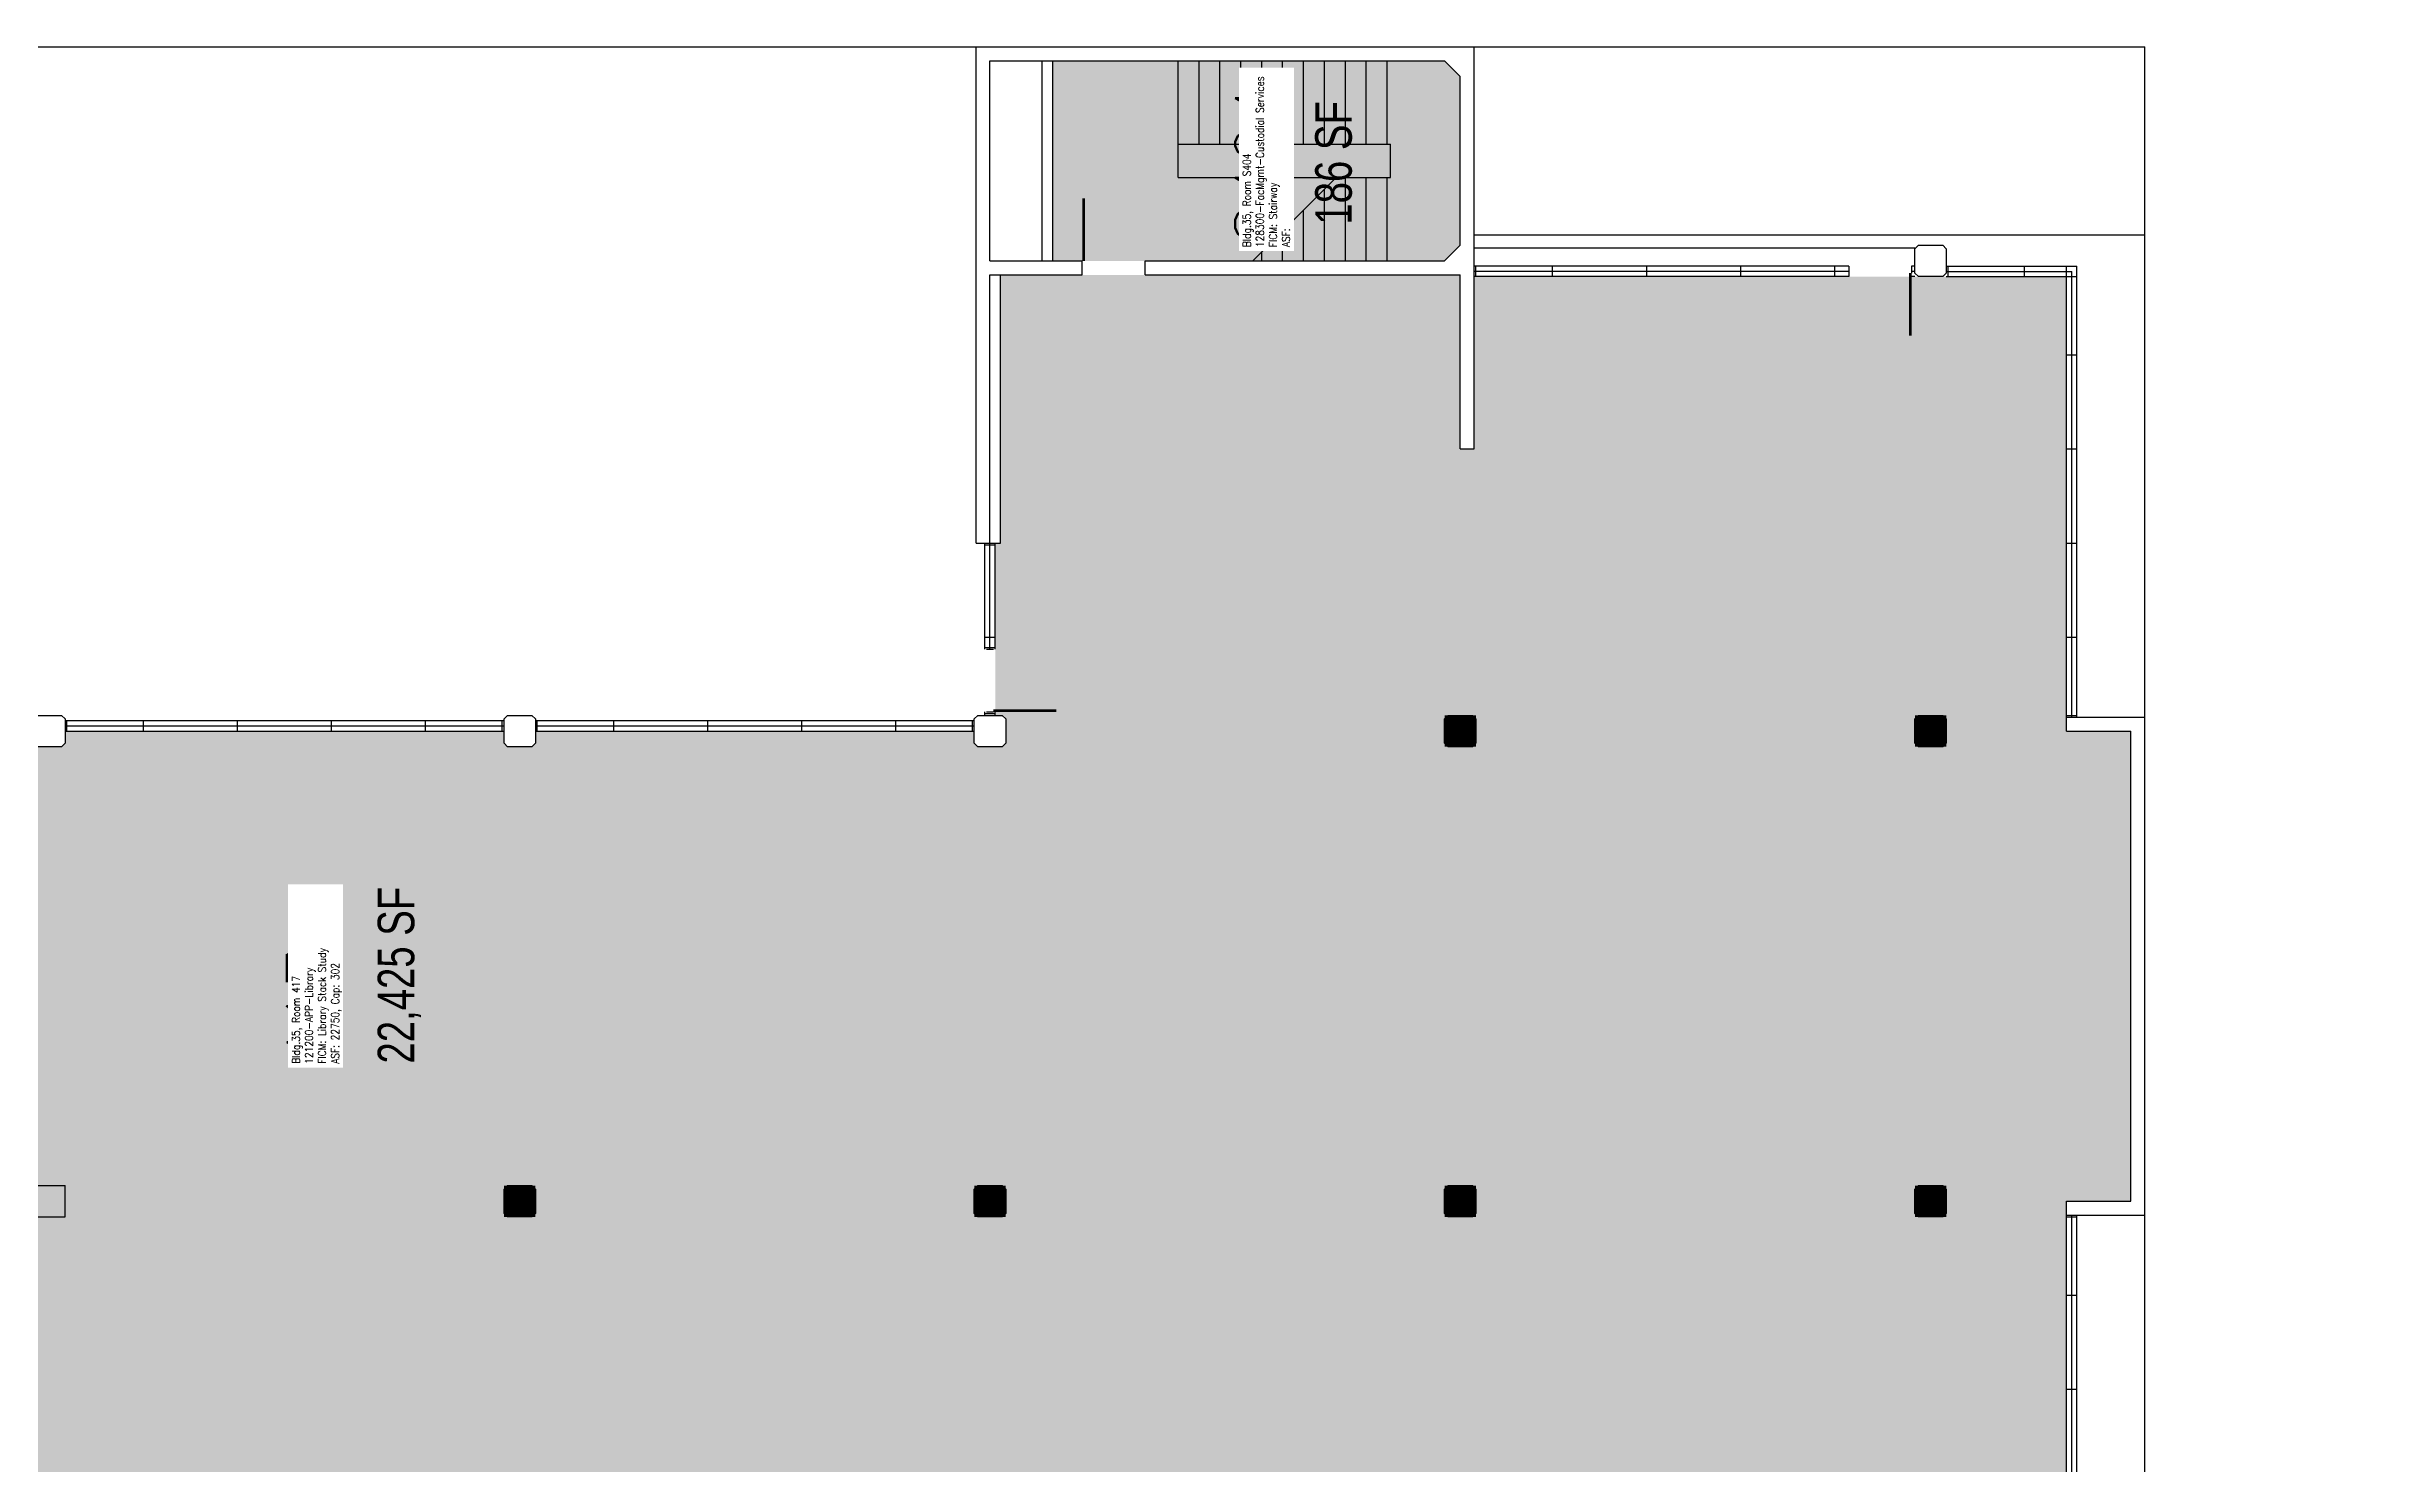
# Model space of a CAD drawing. Header units: inches. Extents: x 0 to 3363, y 0 to 2553.
# Drawn here: x 1889 to 3231, y 1739 to 2553 of the extents above; entities that cross this region are included whole.
import ezdxf
from ezdxf.enums import TextEntityAlignment as Align

# ---------------------------------------------------------------- set-up
doc = ezdxf.new("R2010")
doc.units = ezdxf.units.IN
doc.header["$LTSCALE"] = 10
doc.header["$MEASUREMENT"] = 0
doc.layers.get('0').update_dxf_attribs({"linetype": 'CONTINUOUS'})
for name, color, linetype in [('A-DOOR', 2, 'CONTINUOUS'), ('A-FLOR', 3, 'CONTINUOUS'), ('A-GLAZ', 1, 'CONTINUOUS'), ('A-GLAZ-SILL', 2, 'CONTINUOUS'), ('A-IDEN-RNUM', 7, 'CONTINUOUS'), ('A-IDEN-SNUM', 4, 'CONTINUOUS'), ('A-IDEN-VNUM', 4, 'CONTINUOUS'), ('A-ROOF', 2, 'CONTINUOUS'), ('A-SWAL', 5, 'CONTINUOUS'), ('A-WALL', 5, 'CONTINUOUS'), ('A-WALL-PATT', 7, 'CONTINUOUS'), ('AREA-TEXT', 3, 'CONTINUOUS'), ('Rooms-Category-Color', 7, 'CONTINUOUS'), ('Rooms-College-Color', 7, 'CONTINUOUS'), ('Rooms-Department-Color', 7, 'CONTINUOUS'), ('Rooms-Division-Color', 7, 'CONTINUOUS'), ('Rooms-Information', 7, 'CONTINUOUS')]:
    doc.layers.add(name, color=color, linetype=linetype)
doc.styles.add('AREA', font='arial.ttf', dxfattribs={"width": 0.75, "height": 21})
doc.styles.add('ROOMSNUMBER', font='TXT.SHX', dxfattribs={"height": 0.03})
doc.styles.add('ROOMVNUMBER', font='simplex.shx', dxfattribs={"width": 0.85})

# ---------------------------------------------------------------- blocks, each defined once
blk = doc.blocks.new('COL')
at = {"layer": 'A-SWAL'}
blk.add_lwpolyline([(9, 7), (9, -7), (7, -9), (-7, -9), (-9, -7), (-9, 7), (-7, 9), (7, 9)], close=True, dxfattribs=at)
at = {"layer": 'A-WALL-PATT', "const_width": 18}
blk.add_lwpolyline([(0, 9), (0, -9)], dxfattribs=at)

msp = doc.modelspace()

# ---------------------------------------------------------------- hatches: boundary and pattern name
at = {"layer": 'Rooms-Category-Color', "true_color": 0xadadad}
msp.add_hatch(color=253, dxfattribs=at).paths.add_polyline_path([(2507, 2430), (2483, 2430), (2482, 2430), (2471, 2430), (2466, 2430), (2466, 2513), (2466, 2543), (2466, 2545), (2471, 2545), (2519, 2545), (2691, 2545), (2700, 2536), (2700, 2439), (2691, 2430), (2519, 2430), (2518, 2430)])
at = {"layer": 'Rooms-Category-Color', "true_color": 0x99d7b2}
msp.add_hatch(color=253, dxfattribs=at).paths.add_polyline_path([(810, 1089), (810, 816), (810, 810), (804, 810), (798, 810), (702, 810), (702, 807), (537, 807), (537, 810), (537, 822), (537, 861), (441, 861), (441, 962), (431, 962), (429, 962), (425, 962), (417, 962), (271, 962), (271, 819), (279, 819), (279, 816), (279, 810), (279, 801), (271, 801), (271, 549), (279, 549), (279, 543), (279, 537), (279, 535), (300, 535), (300, 531), (300, 318), (300, 282), (300, 279), (300, 270), (531, 270), (531, 279), (549, 279), (549, 270), (801, 270), (801, 279), (804, 279), (807, 279), (807, 300), (810, 300), (813, 300), (819, 300), (969, 300), (975, 300), (1077, 300), (1083, 300), (1239, 300), (1245, 300), (1401, 300), (1407, 300), (1611, 300), (1615, 300), (1615, 432), (1615, 531), (1611, 531), (1611, 537), (1611, 543), (1611, 549), (1629, 549), (1629, 543), (1631, 543), (1632, 543), (1667, 543), (1668, 543), (1790, 543), (1826, 543), (1891, 543), (1891, 672), (1890, 672), (1887, 672), (1782, 672), (1733.6, 672), (1665, 672), (1629, 672), (1623, 672), (1617, 672), (1611, 672), (1575, 672), (1509, 672), (1395, 672), (1359, 672), (1350, 672), (1341, 672), (1324.3, 672), (1305, 672), (1185, 672), (1125, 672), (1089, 672), (1077, 672), (1023, 672), (1023, 678), (1023, 813), (1050, 813), (1050, 969), (1050, 975), (1050, 1077), (1050, 1083), (1050, 1566), (1050, 1596), (2340, 1596), (2460, 1596), (2460, 1062), (2460, 810), (2433, 810), (2433, 785), (2433, 689), (2433, 678), (2433, 672), (2425, 672), (2389, 672), (2328, 672), (2325, 672), (2322, 672), (2223, 672), (2202, 672), (2166, 672), (2163, 672), (2157, 672), (2154, 672), (2118, 672), (1930, 672), (1894, 672), (1893, 672), (1893, 543), (1893, 300), (1899, 300), (2419, 300), (2421, 300), (2422, 300), (2430, 300), (2430, 279), (2436, 279), (2439, 279), (2439, 269), (2439, 263), (2589, 263), (2595, 263), (2623, 263), (2659, 263), (2691, 263), (2691, 269), (2691, 279), (2697, 279), (2703, 279), (2707, 279), (2707, 486), (2703, 486), (2700, 486), (2700, 503), (2700, 507), (2700, 533), (2700, 537), (2700, 543), (2700, 603), (2700, 611), (2700, 613), (2700, 639), (2700, 647), (2700, 648), (2700, 649), (2700, 672), (2700, 678), (2700, 815), (2700, 972), (2798, 972), (2808, 972), (2808, 812), (2808, 808), (2808, 805), (2808, 702), (2808, 678), (2808, 672), (2808, 652), (2808, 648), (2808, 647), (2808, 611), (2808, 543), (2808, 537), (2808, 486), (2709, 486), (2709, 279), (2709, 269), (2913, 269), (2919, 269), (2961, 269), (2961, 279), (2979, 279), (2979, 269), (3048, 269), (3105, 269), (3111, 269), (3231, 269), (3231, 279), (3231, 1071), (3231, 1081), (3231, 1095), (3231, 1605), (3231, 1611), (3231, 1621), (2979, 1621), (2979, 1611), (2965, 1611), (2961, 1611), (2961, 1621), (2916, 1621), (2916, 1627), (2916, 1633), (2808, 1633), (2808, 1627), (2808, 1610), (2808, 1543), (2808, 1458), (2710, 1458), (2706, 1458), (2700, 1458), (2700, 1620), (2700, 1725), (2700, 1728), (2710, 1728), (2710, 1635), (2808, 1635), (2916, 1635), (2967, 1635), (2973, 1635), (3048, 1635), (3048, 1882), (3048, 1890), (3085, 1890), (3085, 1893), (3085, 2052), (3085, 2160), (3048, 2160), (3048, 2259), (3048, 2260), (3048, 2268), (3048, 2421), (2708, 2421), (2708, 2322), (2700, 2322), (2700, 2328), (2700, 2422), (2541, 2422), (2535, 2422), (2519, 2422), (2518, 2422), (2507, 2422), (2483, 2422), (2482, 2422), (2471, 2422), (2436, 2422), (2436, 2268), (2433, 2268), (2433, 2169), (2437, 2169), (2439, 2167), (2439, 2153), (2437, 2151), (2423, 2151), (2421, 2153), (2421, 2160), (2169, 2160), (2169, 2153), (2167, 2151), (2153, 2151), (2151, 2153), (2151, 2160), (1899, 2160), (1899, 2153), (1897, 2151), (1883, 2151), (1881, 2153), (1881, 2160), (1629, 2160), (1629, 2153), (1627, 2151), (1613, 2151), (1611, 2153), (1611, 2160), (1359, 2160), (1359, 2153), (1357, 2151), (1353, 2151), (1353, 1887), (1353, 1760), (1353, 1754), (1353, 1725), (813, 1725), (813, 1620), (810, 1620), (810, 1461), (810, 1458), (813, 1458), (813, 1455), (813, 1453), (813, 1449), (813, 1447), (813, 1417), (813, 1413), (813, 1411), (813, 1350), (810, 1350), (810, 1305.5), (810, 1263.5), (810, 1188.6), (810, 1146.6)])
at = {"layer": 'Rooms-College-Color', "true_color": 0xadadad}
msp.add_hatch(color=253, dxfattribs=at).paths.add_polyline_path([(2507, 2430), (2483, 2430), (2482, 2430), (2471, 2430), (2466, 2430), (2466, 2513), (2466, 2543), (2466, 2545), (2471, 2545), (2519, 2545), (2691, 2545), (2700, 2536), (2700, 2439), (2691, 2430), (2519, 2430), (2518, 2430)])
at = {"layer": 'Rooms-College-Color', "true_color": 0x80bc67}
msp.add_hatch(color=83, dxfattribs=at).paths.add_polyline_path([(810, 1089), (810, 816), (810, 810), (804, 810), (798, 810), (702, 810), (702, 807), (537, 807), (537, 810), (537, 822), (537, 861), (441, 861), (441, 962), (431, 962), (429, 962), (425, 962), (417, 962), (271, 962), (271, 819), (279, 819), (279, 816), (279, 810), (279, 801), (271, 801), (271, 549), (279, 549), (279, 543), (279, 537), (279, 535), (300, 535), (300, 531), (300, 318), (300, 282), (300, 279), (300, 270), (531, 270), (531, 279), (549, 279), (549, 270), (801, 270), (801, 279), (804, 279), (807, 279), (807, 300), (810, 300), (813, 300), (819, 300), (969, 300), (975, 300), (1077, 300), (1083, 300), (1239, 300), (1245, 300), (1401, 300), (1407, 300), (1611, 300), (1615, 300), (1615, 432), (1615, 531), (1611, 531), (1611, 537), (1611, 543), (1611, 549), (1629, 549), (1629, 543), (1631, 543), (1632, 543), (1667, 543), (1668, 543), (1790, 543), (1826, 543), (1891, 543), (1891, 672), (1890, 672), (1887, 672), (1782, 672), (1733.6, 672), (1665, 672), (1629, 672), (1623, 672), (1617, 672), (1611, 672), (1575, 672), (1509, 672), (1395, 672), (1359, 672), (1350, 672), (1341, 672), (1324.3, 672), (1305, 672), (1185, 672), (1125, 672), (1089, 672), (1077, 672), (1023, 672), (1023, 678), (1023, 813), (1050, 813), (1050, 969), (1050, 975), (1050, 1077), (1050, 1083), (1050, 1566), (1050, 1596), (2340, 1596), (2460, 1596), (2460, 1062), (2460, 810), (2433, 810), (2433, 785), (2433, 689), (2433, 678), (2433, 672), (2425, 672), (2389, 672), (2328, 672), (2325, 672), (2322, 672), (2223, 672), (2202, 672), (2166, 672), (2163, 672), (2157, 672), (2154, 672), (2118, 672), (1930, 672), (1894, 672), (1893, 672), (1893, 543), (1893, 300), (1899, 300), (2419, 300), (2421, 300), (2422, 300), (2430, 300), (2430, 279), (2436, 279), (2439, 279), (2439, 269), (2439, 263), (2589, 263), (2595, 263), (2623, 263), (2659, 263), (2691, 263), (2691, 269), (2691, 279), (2697, 279), (2703, 279), (2707, 279), (2707, 486), (2703, 486), (2700, 486), (2700, 503), (2700, 507), (2700, 533), (2700, 537), (2700, 543), (2700, 603), (2700, 611), (2700, 613), (2700, 639), (2700, 647), (2700, 648), (2700, 649), (2700, 672), (2700, 678), (2700, 815), (2700, 972), (2798, 972), (2808, 972), (2808, 812), (2808, 808), (2808, 805), (2808, 702), (2808, 678), (2808, 672), (2808, 652), (2808, 648), (2808, 647), (2808, 611), (2808, 543), (2808, 537), (2808, 486), (2709, 486), (2709, 279), (2709, 269), (2913, 269), (2919, 269), (2961, 269), (2961, 279), (2979, 279), (2979, 269), (3048, 269), (3105, 269), (3111, 269), (3231, 269), (3231, 279), (3231, 1071), (3231, 1081), (3231, 1095), (3231, 1605), (3231, 1611), (3231, 1621), (2979, 1621), (2979, 1611), (2965, 1611), (2961, 1611), (2961, 1621), (2916, 1621), (2916, 1627), (2916, 1633), (2808, 1633), (2808, 1627), (2808, 1610), (2808, 1543), (2808, 1458), (2710, 1458), (2706, 1458), (2700, 1458), (2700, 1620), (2700, 1725), (2700, 1728), (2710, 1728), (2710, 1635), (2808, 1635), (2916, 1635), (2967, 1635), (2973, 1635), (3048, 1635), (3048, 1882), (3048, 1890), (3085, 1890), (3085, 1893), (3085, 2052), (3085, 2160), (3048, 2160), (3048, 2259), (3048, 2260), (3048, 2268), (3048, 2421), (2708, 2421), (2708, 2322), (2700, 2322), (2700, 2328), (2700, 2422), (2541, 2422), (2535, 2422), (2519, 2422), (2518, 2422), (2507, 2422), (2483, 2422), (2482, 2422), (2471, 2422), (2436, 2422), (2436, 2268), (2433, 2268), (2433, 2169), (2437, 2169), (2439, 2167), (2439, 2153), (2437, 2151), (2423, 2151), (2421, 2153), (2421, 2160), (2169, 2160), (2169, 2153), (2167, 2151), (2153, 2151), (2151, 2153), (2151, 2160), (1899, 2160), (1899, 2153), (1897, 2151), (1883, 2151), (1881, 2153), (1881, 2160), (1629, 2160), (1629, 2153), (1627, 2151), (1613, 2151), (1611, 2153), (1611, 2160), (1359, 2160), (1359, 2153), (1357, 2151), (1353, 2151), (1353, 1887), (1353, 1760), (1353, 1754), (1353, 1725), (813, 1725), (813, 1620), (810, 1620), (810, 1461), (810, 1458), (813, 1458), (813, 1455), (813, 1453), (813, 1449), (813, 1447), (813, 1417), (813, 1413), (813, 1411), (813, 1350), (810, 1350), (810, 1305.5), (810, 1263.5), (810, 1188.6), (810, 1146.6)])
at = {"layer": 'Rooms-Department-Color', "true_color": 0xacacac}
msp.add_hatch(color=253, dxfattribs=at).paths.add_polyline_path([(2507, 2430), (2483, 2430), (2482, 2430), (2471, 2430), (2466, 2430), (2466, 2513), (2466, 2543), (2466, 2545), (2471, 2545), (2519, 2545), (2691, 2545), (2700, 2536), (2700, 2439), (2691, 2430), (2519, 2430), (2518, 2430)])
at = {"layer": 'Rooms-Department-Color', "true_color": 0x62f98f}
msp.add_hatch(color=91, dxfattribs=at).paths.add_polyline_path([(810, 1089), (810, 816), (810, 810), (804, 810), (798, 810), (702, 810), (702, 807), (537, 807), (537, 810), (537, 822), (537, 861), (441, 861), (441, 962), (431, 962), (429, 962), (425, 962), (417, 962), (271, 962), (271, 819), (279, 819), (279, 816), (279, 810), (279, 801), (271, 801), (271, 549), (279, 549), (279, 543), (279, 537), (279, 535), (300, 535), (300, 531), (300, 318), (300, 282), (300, 279), (300, 270), (531, 270), (531, 279), (549, 279), (549, 270), (801, 270), (801, 279), (804, 279), (807, 279), (807, 300), (810, 300), (813, 300), (819, 300), (969, 300), (975, 300), (1077, 300), (1083, 300), (1239, 300), (1245, 300), (1401, 300), (1407, 300), (1611, 300), (1615, 300), (1615, 432), (1615, 531), (1611, 531), (1611, 537), (1611, 543), (1611, 549), (1629, 549), (1629, 543), (1631, 543), (1632, 543), (1667, 543), (1668, 543), (1790, 543), (1826, 543), (1891, 543), (1891, 672), (1890, 672), (1887, 672), (1782, 672), (1733.6, 672), (1665, 672), (1629, 672), (1623, 672), (1617, 672), (1611, 672), (1575, 672), (1509, 672), (1395, 672), (1359, 672), (1350, 672), (1341, 672), (1324.3, 672), (1305, 672), (1185, 672), (1125, 672), (1089, 672), (1077, 672), (1023, 672), (1023, 678), (1023, 813), (1050, 813), (1050, 969), (1050, 975), (1050, 1077), (1050, 1083), (1050, 1566), (1050, 1596), (2340, 1596), (2460, 1596), (2460, 1062), (2460, 810), (2433, 810), (2433, 785), (2433, 689), (2433, 678), (2433, 672), (2425, 672), (2389, 672), (2328, 672), (2325, 672), (2322, 672), (2223, 672), (2202, 672), (2166, 672), (2163, 672), (2157, 672), (2154, 672), (2118, 672), (1930, 672), (1894, 672), (1893, 672), (1893, 543), (1893, 300), (1899, 300), (2419, 300), (2421, 300), (2422, 300), (2430, 300), (2430, 279), (2436, 279), (2439, 279), (2439, 269), (2439, 263), (2589, 263), (2595, 263), (2623, 263), (2659, 263), (2691, 263), (2691, 269), (2691, 279), (2697, 279), (2703, 279), (2707, 279), (2707, 486), (2703, 486), (2700, 486), (2700, 503), (2700, 507), (2700, 533), (2700, 537), (2700, 543), (2700, 603), (2700, 611), (2700, 613), (2700, 639), (2700, 647), (2700, 648), (2700, 649), (2700, 672), (2700, 678), (2700, 815), (2700, 972), (2798, 972), (2808, 972), (2808, 812), (2808, 808), (2808, 805), (2808, 702), (2808, 678), (2808, 672), (2808, 652), (2808, 648), (2808, 647), (2808, 611), (2808, 543), (2808, 537), (2808, 486), (2709, 486), (2709, 279), (2709, 269), (2913, 269), (2919, 269), (2961, 269), (2961, 279), (2979, 279), (2979, 269), (3048, 269), (3105, 269), (3111, 269), (3231, 269), (3231, 279), (3231, 1071), (3231, 1081), (3231, 1095), (3231, 1605), (3231, 1611), (3231, 1621), (2979, 1621), (2979, 1611), (2965, 1611), (2961, 1611), (2961, 1621), (2916, 1621), (2916, 1627), (2916, 1633), (2808, 1633), (2808, 1627), (2808, 1610), (2808, 1543), (2808, 1458), (2710, 1458), (2706, 1458), (2700, 1458), (2700, 1620), (2700, 1725), (2700, 1728), (2710, 1728), (2710, 1635), (2808, 1635), (2916, 1635), (2967, 1635), (2973, 1635), (3048, 1635), (3048, 1882), (3048, 1890), (3085, 1890), (3085, 1893), (3085, 2052), (3085, 2160), (3048, 2160), (3048, 2259), (3048, 2260), (3048, 2268), (3048, 2421), (2708, 2421), (2708, 2322), (2700, 2322), (2700, 2328), (2700, 2422), (2541, 2422), (2535, 2422), (2519, 2422), (2518, 2422), (2507, 2422), (2483, 2422), (2482, 2422), (2471, 2422), (2436, 2422), (2436, 2268), (2433, 2268), (2433, 2169), (2437, 2169), (2439, 2167), (2439, 2153), (2437, 2151), (2423, 2151), (2421, 2153), (2421, 2160), (2169, 2160), (2169, 2153), (2167, 2151), (2153, 2151), (2151, 2153), (2151, 2160), (1899, 2160), (1899, 2153), (1897, 2151), (1883, 2151), (1881, 2153), (1881, 2160), (1629, 2160), (1629, 2153), (1627, 2151), (1613, 2151), (1611, 2153), (1611, 2160), (1359, 2160), (1359, 2153), (1357, 2151), (1353, 2151), (1353, 1887), (1353, 1760), (1353, 1754), (1353, 1725), (813, 1725), (813, 1620), (810, 1620), (810, 1461), (810, 1458), (813, 1458), (813, 1455), (813, 1453), (813, 1449), (813, 1447), (813, 1417), (813, 1413), (813, 1411), (813, 1350), (810, 1350), (810, 1305.5), (810, 1263.5), (810, 1188.6), (810, 1146.6)])
at = {"layer": 'Rooms-Division-Color', "true_color": 0xadadad}
msp.add_hatch(color=253, dxfattribs=at).paths.add_polyline_path([(2507, 2430), (2483, 2430), (2482, 2430), (2471, 2430), (2466, 2430), (2466, 2513), (2466, 2543), (2466, 2545), (2471, 2545), (2519, 2545), (2691, 2545), (2700, 2536), (2700, 2439), (2691, 2430), (2519, 2430), (2518, 2430)])
at = {"layer": 'Rooms-Division-Color', "true_color": 0x62f98f}
msp.add_hatch(color=91, dxfattribs=at).paths.add_polyline_path([(810, 1089), (810, 816), (810, 810), (804, 810), (798, 810), (702, 810), (702, 807), (537, 807), (537, 810), (537, 822), (537, 861), (441, 861), (441, 962), (431, 962), (429, 962), (425, 962), (417, 962), (271, 962), (271, 819), (279, 819), (279, 816), (279, 810), (279, 801), (271, 801), (271, 549), (279, 549), (279, 543), (279, 537), (279, 535), (300, 535), (300, 531), (300, 318), (300, 282), (300, 279), (300, 270), (531, 270), (531, 279), (549, 279), (549, 270), (801, 270), (801, 279), (804, 279), (807, 279), (807, 300), (810, 300), (813, 300), (819, 300), (969, 300), (975, 300), (1077, 300), (1083, 300), (1239, 300), (1245, 300), (1401, 300), (1407, 300), (1611, 300), (1615, 300), (1615, 432), (1615, 531), (1611, 531), (1611, 537), (1611, 543), (1611, 549), (1629, 549), (1629, 543), (1631, 543), (1632, 543), (1667, 543), (1668, 543), (1790, 543), (1826, 543), (1891, 543), (1891, 672), (1890, 672), (1887, 672), (1782, 672), (1733.6, 672), (1665, 672), (1629, 672), (1623, 672), (1617, 672), (1611, 672), (1575, 672), (1509, 672), (1395, 672), (1359, 672), (1350, 672), (1341, 672), (1324.3, 672), (1305, 672), (1185, 672), (1125, 672), (1089, 672), (1077, 672), (1023, 672), (1023, 678), (1023, 813), (1050, 813), (1050, 969), (1050, 975), (1050, 1077), (1050, 1083), (1050, 1566), (1050, 1596), (2340, 1596), (2460, 1596), (2460, 1062), (2460, 810), (2433, 810), (2433, 785), (2433, 689), (2433, 678), (2433, 672), (2425, 672), (2389, 672), (2328, 672), (2325, 672), (2322, 672), (2223, 672), (2202, 672), (2166, 672), (2163, 672), (2157, 672), (2154, 672), (2118, 672), (1930, 672), (1894, 672), (1893, 672), (1893, 543), (1893, 300), (1899, 300), (2419, 300), (2421, 300), (2422, 300), (2430, 300), (2430, 279), (2436, 279), (2439, 279), (2439, 269), (2439, 263), (2589, 263), (2595, 263), (2623, 263), (2659, 263), (2691, 263), (2691, 269), (2691, 279), (2697, 279), (2703, 279), (2707, 279), (2707, 486), (2703, 486), (2700, 486), (2700, 503), (2700, 507), (2700, 533), (2700, 537), (2700, 543), (2700, 603), (2700, 611), (2700, 613), (2700, 639), (2700, 647), (2700, 648), (2700, 649), (2700, 672), (2700, 678), (2700, 815), (2700, 972), (2798, 972), (2808, 972), (2808, 812), (2808, 808), (2808, 805), (2808, 702), (2808, 678), (2808, 672), (2808, 652), (2808, 648), (2808, 647), (2808, 611), (2808, 543), (2808, 537), (2808, 486), (2709, 486), (2709, 279), (2709, 269), (2913, 269), (2919, 269), (2961, 269), (2961, 279), (2979, 279), (2979, 269), (3048, 269), (3105, 269), (3111, 269), (3231, 269), (3231, 279), (3231, 1071), (3231, 1081), (3231, 1095), (3231, 1605), (3231, 1611), (3231, 1621), (2979, 1621), (2979, 1611), (2965, 1611), (2961, 1611), (2961, 1621), (2916, 1621), (2916, 1627), (2916, 1633), (2808, 1633), (2808, 1627), (2808, 1610), (2808, 1543), (2808, 1458), (2710, 1458), (2706, 1458), (2700, 1458), (2700, 1620), (2700, 1725), (2700, 1728), (2710, 1728), (2710, 1635), (2808, 1635), (2916, 1635), (2967, 1635), (2973, 1635), (3048, 1635), (3048, 1882), (3048, 1890), (3085, 1890), (3085, 1893), (3085, 2052), (3085, 2160), (3048, 2160), (3048, 2259), (3048, 2260), (3048, 2268), (3048, 2421), (2708, 2421), (2708, 2322), (2700, 2322), (2700, 2328), (2700, 2422), (2541, 2422), (2535, 2422), (2519, 2422), (2518, 2422), (2507, 2422), (2483, 2422), (2482, 2422), (2471, 2422), (2436, 2422), (2436, 2268), (2433, 2268), (2433, 2169), (2437, 2169), (2439, 2167), (2439, 2153), (2437, 2151), (2423, 2151), (2421, 2153), (2421, 2160), (2169, 2160), (2169, 2153), (2167, 2151), (2153, 2151), (2151, 2153), (2151, 2160), (1899, 2160), (1899, 2153), (1897, 2151), (1883, 2151), (1881, 2153), (1881, 2160), (1629, 2160), (1629, 2153), (1627, 2151), (1613, 2151), (1611, 2153), (1611, 2160), (1359, 2160), (1359, 2153), (1357, 2151), (1353, 2151), (1353, 1887), (1353, 1760), (1353, 1754), (1353, 1725), (813, 1725), (813, 1620), (810, 1620), (810, 1461), (810, 1458), (813, 1458), (813, 1455), (813, 1453), (813, 1449), (813, 1447), (813, 1417), (813, 1413), (813, 1411), (813, 1350), (810, 1350), (810, 1305.5), (810, 1263.5), (810, 1188.6), (810, 1146.6)])

# ---------------------------------------------------------------- linework, layer by layer
at = {"layer": 'A-DOOR'}
for points in [[(2483.8, 2430, 1.5, 1.5, 0), (2483.8, 2466, 0, 0, 0), (2484.5, 2466, 0, 0, -0.414214), (2519, 2428.5, 0, 0, -0.414214)], [(2958.3, 2423, 1.5, 1.5, 0), (2958.3, 2387, 0, 0, 0), (2957.5, 2387, 0, 0, -0.414214), (2923, 2424.5, 0, 0, -0.414214)], [(2432, 2171.7, 1.5, 1.5, 0), (2468, 2171.7, 0, 0, 0), (2468, 2172.5, 0, 0, 0.414214), (2430.5, 2207, 0, 0, 0.414214)]]:
    msp.add_lwpolyline(points, format="xyseb", dxfattribs=at)
at = {"layer": 'A-FLOR'}
for p, q in [((2538, 2478), (2538, 2545)), ((2550, 2497), (2550, 2545)), ((2562, 2497), (2562, 2545)), ((2574, 2497), (2574, 2545)), ((2586, 2497), (2586, 2545)), ((2598, 2497), (2598, 2545)), ((2610, 2497), (2610, 2545)), ((2622, 2497), (2622, 2545)), ((2634, 2497), (2634, 2545)), ((2646, 2497), (2646, 2545)), ((2658, 2497), (2658, 2545)), ((2538, 2497), (2660, 2497)), ((2660, 2478), (2660, 2497)), ((2538, 2478), (2660, 2478)), ((2580.9, 2430), (2628.8, 2478)), ((2622, 2430), (2622, 2471.2)), ((2634, 2430), (2634, 2478)), ((2646, 2430), (2646, 2478)), ((2658, 2430), (2658, 2478)), ((2610, 2430), (2610, 2459.1)), ((2598, 2430), (2598, 2447.1)), ((2586, 2430), (2586, 2435.1))]:
    msp.add_line(p, q, dxfattribs=at)
at = {"layer": 'A-GLAZ'}
for p, q in [((2923, 2424), (2708, 2424)), ((2709, 2421), (2709, 2427)), ((2709, 2421), (2709, 2427)), ((2753, 2421), (2753, 2427)), ((2807, 2421), (2807, 2427)), ((2861, 2421), (2861, 2427)), ((2915, 2421), (2915, 2427)), ((2961, 2424), (2959, 2424)), ((2979, 2424), (3051, 2424)), ((2980, 2421), (2980, 2427)), ((3024, 2421), (3024, 2427)), ((3048, 2421), (3048, 2427)), ((3048, 2421), (3054, 2421)), ((3051, 2168), (3051, 2424)), ((3048, 2376), (3054, 2376)), ((3048, 2322), (3054, 2322)), ((2427, 2267), (2433, 2267)), ((2430, 2207), (2430, 2268)), ((3048, 2268), (3054, 2268)), ((2427, 2214), (2433, 2214)), ((2427, 2208), (2433, 2208)), ((3048, 2214), (3054, 2214)), ((1899, 2163), (2151, 2163)), ((1900, 2160), (1900, 2166)), ((1944, 2160), (1944, 2166)), ((1998, 2160), (1998, 2166)), ((2052, 2160), (2052, 2166)), ((2106, 2160), (2106, 2166)), ((2150, 2160), (2150, 2166)), ((2169, 2163), (2421, 2163)), ((2170, 2160), (2170, 2166)), ((2214, 2160), (2214, 2166)), ((2268, 2160), (2268, 2166)), ((2322, 2160), (2322, 2166)), ((2376, 2160), (2376, 2166)), ((2420, 2160), (2420, 2166)), ((2427, 2170), (2433, 2170)), ((3048, 2169), (3054, 2169)), ((3048, 1881), (3054, 1881)), ((3051, 1635), (3051, 1882)), ((3048, 1836), (3054, 1836)), ((3048, 1782), (3054, 1782))]:
    msp.add_line(p, q, dxfattribs=at)
at = {"layer": 'A-GLAZ-SILL'}
for p, q in [((2923, 2427), (2708, 2427)), ((2923, 2421), (2708, 2421)), ((2961, 2427), (2959, 2427)), ((2961, 2421), (2959, 2421)), ((2979, 2427), (3054, 2427)), ((2979, 2421), (3048, 2421)), ((3048, 2168), (3048, 2421)), ((3054, 2168), (3054, 2427)), ((2427, 2207), (2427, 2268)), ((2433, 2207), (2433, 2268)), ((1899, 2166), (2151, 2166)), ((2169, 2166), (2421, 2166)), ((2427, 2169), (2427, 2171)), ((2433, 2169), (2433, 2171)), ((1899, 2160), (2151, 2160)), ((2169, 2160), (2421, 2160)), ((3048, 1635), (3048, 1882)), ((3054, 1635), (3054, 1882))]:
    msp.add_line(p, q, dxfattribs=at)
at = {"layer": 'A-ROOF'}
for p, q in [((1088, 2553), (2422, 2553)), ((2708, 2553), (3093, 2553)), ((3093, 2168), (3093, 2553)), ((2708, 2445), (3093, 2445)), ((3093, 1635), (3093, 1882))]:
    msp.add_line(p, q, dxfattribs=at)
at = {"layer": 'A-WALL'}
for p, q in [((2422, 2553), (2708, 2553)), ((2422, 2268), (2422, 2553)), ((2708, 2322), (2708, 2553)), ((2430, 2545), (2691, 2545)), ((2430, 2430), (2430, 2545)), ((2460, 2430), (2460, 2545)), ((2466, 2430), (2466, 2545)), ((2691, 2545), (2700, 2536)), ((2700, 2439), (2700, 2536)), ((2430, 2430), (2483, 2430)), ((2483, 2422), (2483, 2430)), ((2519, 2422), (2519, 2430)), ((2519, 2430), (2691, 2430)), ((2691, 2430), (2700, 2439)), ((2708, 2437.5), (2961, 2437.5)), ((2430, 2422), (2483, 2422)), ((2430, 2268), (2430, 2422)), ((2436, 2268), (2436, 2422)), ((2519, 2422), (2700, 2422)), ((2700, 2322), (2700, 2422)), ((2923, 2427), (2923, 2421)), ((2959, 2427), (2959, 2423)), ((2700, 2322), (2708, 2322)), ((2422, 2268), (2430, 2268)), ((2430, 2268), (2436, 2268)), ((2428, 2207), (2432, 2207)), ((2428, 2171), (2432, 2171)), ((3048, 2168), (3093, 2168)), ((3048, 2160), (3048, 2168)), ((3093, 1882), (3093, 2168)), ((3048, 2160), (3085, 2160)), ((3085, 1890), (3085, 2160)), ((1881, 1899), (1899, 1899)), ((1899, 1881), (1899, 1899)), ((1881, 1881), (1899, 1881)), ((3048, 1890), (3085, 1890)), ((3048, 1882), (3048, 1890)), ((3048, 1882), (3093, 1882))]:
    msp.add_line(p, q, dxfattribs=at)
for points in [[(2979, 2437), (2979, 2423), (2977, 2421), (2963, 2421), (2961, 2423), (2961, 2437), (2963, 2439), (2977, 2439)], [(1899, 2167), (1899, 2153), (1897, 2151), (1883, 2151), (1881, 2153), (1881, 2167), (1883, 2169), (1897, 2169)], [(2169, 2167), (2169, 2153), (2167, 2151), (2153, 2151), (2151, 2153), (2151, 2167), (2153, 2169), (2167, 2169)], [(2439, 2167), (2439, 2153), (2437, 2151), (2423, 2151), (2421, 2153), (2421, 2167), (2423, 2169), (2437, 2169)]]:
    msp.add_lwpolyline(points, close=True, dxfattribs=at)

# ---------------------------------------------------------------- block references
at = {"xscale": 0.9999999962747097, "yscale": 0.9999999962747097, "zscale": 0.9999999962747097}
for p in [(2700, 2160), (2970, 2160), (2160, 1890), (2430, 1890), (2700, 1890), (2970, 1890)]:
    msp.add_blockref('COL', p, dxfattribs=at)

# ---------------------------------------------------------------- texts
at = {"layer": 'A-IDEN-RNUM', "style": 'ROOMSNUMBER'}
for s, p in [('S404-00', (2587.7, 2485.2)), ('0417-00', (2042, 2000.8))]:
    msp.add_text(s, height=0.36, rotation=360, dxfattribs=at).set_placement(p, align=Align.MIDDLE)
at = {"layer": 'A-IDEN-SNUM', "style": 'ROOMSNUMBER'}
for s, p in [('0350S40400', (2587.7, 2485.2)), ('0350041700', (2042, 2000.8))]:
    msp.add_text(s, height=0.36, rotation=360, dxfattribs=at).set_placement(p, align=Align.MIDDLE)
at = {"layer": 'A-IDEN-VNUM', "style": 'ROOMVNUMBER', "width": 0.85}
msp.add_text('S404', height=31.5, rotation=90, dxfattribs=at).set_placement((2586.5, 2485.7), align=Align.MIDDLE_CENTER)
msp.add_text('417', height=31.5, rotation=90, dxfattribs=at).set_placement((2042, 2000.8), align=Align.MIDDLE)
at = {"layer": 'AREA-TEXT', "style": 'AREA', "width": 0.75}
for s, p in [('186 SF', (2627.2, 2486.3)), ('22,425 SF', (2089, 2019.8))]:
    msp.add_text(s, height=21, rotation=90, dxfattribs=at).set_placement(p, align=Align.MIDDLE_CENTER)

# ---------------------------------------------------------------- next in the draw order: texts
at = {"layer": 'Rooms-Information', "char_height": 4.5, "width": 100.8, "attachment_point": 7, "rotation": 90, "style": 'ROOMVNUMBER', "bg_fill": 3, "box_fill_scale": 1.5, "bg_fill_color": 256, "bg_fill_true_color": 13158600, "bg_fill_transparency": 0}
for s, insert in [('Bldg.35, Room S404^M^J128300-FacMgmt-Custodial Services^M^JFICM: Stairway^M^JASF: ', (2602.2, 2437.9)), ('Bldg.35, Room 417^M^J121200-APP-Library^M^JFICM: Library Stack Study^M^JASF: 22750, Cap: 302', (2057.8, 1968.9))]:
    msp.add_mtext(s, dxfattribs=dict(at, insert=insert))

doc.saveas('drawing.dxf')
